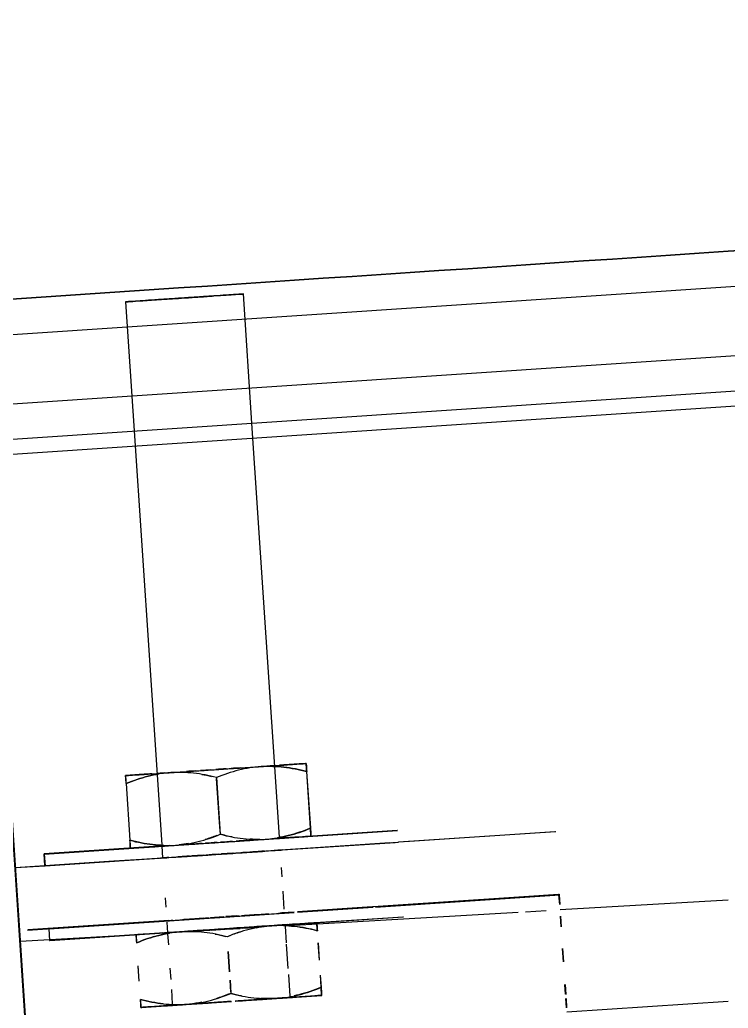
# Model space of a CAD drawing. Header units: metres. Extents: x -354 to -91, y 3 to 562.
# Drawn here: x -219.8891 to -219.709, y 544.892 to 545.1429 of the extents above; entities that cross this region are included whole.
import ezdxf

# ---------------------------------------------------------------- set-up
doc = ezdxf.new("R2010")
doc.units = ezdxf.units.M
doc.layers.add('A-GENM', color=7, linetype='Continuous', lineweight=25)

# ---------------------------------------------------------------- blocks, each defined once
blk = doc.blocks.new('T2D Feature Wall Adaptive V6 - 1_320 Slope-67395140-DRG-2873034 - CONSTRUCTION SEQUENCE STAGE A8')
at = {"layer": 'A-GENM', "color": 253, "true_color": 0xa3a3a3}
blk.add_line((0.01, -1.20978), (0.01, -1.16872), dxfattribs=at)
blk = doc.blocks.new('Adaptive point Fascia Panel Bracket - Type T04-V3-DRG-2873034 - CONSTRUCTION SEQUENCE STAGE A8')
at = {"layer": 'A-GENM', "color": 253, "true_color": 0xa3a3a3}
for p, q in [((-1093.01457, 545.07133), (-1093.01238, 545.03856)), ((-1092.98245, 545.04056), (-1092.98463, 545.07332)), ((-1093.01238, 545.03856), (-1093.00656, 544.95125)), ((-1092.97663, 544.95325), (-1092.98245, 545.04056)), ((-1092.97544, 544.93545), (-1092.97663, 544.95325)), ((-1093.00656, 544.95125), (-1093.00538, 544.93346)), ((-1092.96855, 544.95207), (-1092.96759, 544.93771)), ((-1092.96756, 544.93771), (-1092.96852, 544.95207)), ((-1093.01445, 544.94901), (-1093.01349, 544.93465)), ((-1093.01441, 544.94901), (-1093.01346, 544.93465)), ((-1092.9915, 544.95034), (-1092.99069, 544.93808)), ((-1092.99145, 544.95053), (-1092.99049, 544.93617)), ((-1093.03523, 544.93112), (-1092.94543, 544.93711)), ((-1092.99069, 544.93808), (-1092.99056, 544.93619)), ((-1092.94555, 544.93714), (-1092.97594, 544.93511)), ((-1092.94543, 544.93711), (-1092.94555, 544.93714)), ((-1092.90528, 544.93677), (-1092.94517, 544.93411)), ((-1092.94366, 544.93428), (-1092.90551, 544.93682)), ((-1092.90551, 544.93682), (-1092.90528, 544.93677)), ((-1093.00485, 544.93318), (-1093.03523, 544.93116)), ((-1092.94745, 544.93396), (-1093.00545, 544.93009)), ((-1092.9471, 544.93399), (-1093.004, 544.9302)), ((-1092.99856, 544.9336), (-1093.00096, 544.93344)), ((-1092.99506, 544.93384), (-1092.99786, 544.93365)), ((-1092.99125, 544.93409), (-1092.99424, 544.93389)), ((-1092.98737, 544.93435), (-1092.99037, 544.93415)), ((-1092.98371, 544.93459), (-1092.9865, 544.93441)), ((-1092.98049, 544.93481), (-1092.98289, 544.93465)), ((-1092.97604, 544.93212), (-1092.94537, 544.93416)), ((-1092.97604, 544.9321), (-1092.94603, 544.9341)), ((-1092.94535, 544.93414), (-1092.94523, 544.93412)), ((-1093.03535, 544.93115), (-1093.03523, 544.93112)), ((-1093.03535, 544.93115), (-1093.03515, 544.92816)), ((-1093.03523, 544.93112), (-1093.03503, 544.92813)), ((-1093.00535, 544.93312), (-1093.00516, 544.9302)), ((-1092.99017, 544.93117), (-1092.98738, 544.93136)), ((-1092.99017, 544.93115), (-1092.98738, 544.93134)), ((-1092.97923, 544.93187), (-1092.97919, 544.93186)), ((-1093.01752, 544.92929), (-1093.04265, 544.92761)), ((-1093.04265, 544.92768), (-1093.03503, 544.92818)), ((-1093.03503, 544.92813), (-1093.03515, 544.92816)), ((-1093.03503, 544.92818), (-1093.01367, 544.92961)), ((-1093.03503, 544.92816), (-1093.01489, 544.92951)), ((-1093.01686, 544.92934), (-1093.03503, 544.92813)), ((-1093.00767, 544.92994), (-1093.01752, 544.92929)), ((-1093.004, 544.9302), (-1093.01686, 544.92934)), ((-1093.01489, 544.92951), (-1093.00647, 544.93007)), ((-1093.01367, 544.92961), (-1093.0059, 544.93013)), ((-1093.00115, 544.9304), (-1093.00118, 544.93041)), ((-1092.97477, 544.92536), (-1092.97493, 544.92775)), ((-1092.97422, 544.91717), (-1092.97453, 544.92175)), ((-1092.97086, 544.91651), (-1092.90442, 544.92094)), ((-1092.95104, 544.91768), (-1092.90421, 544.92081)), ((-1092.95026, 544.9178), (-1092.90459, 544.92084)), ((-1092.90453, 544.92088), (-1092.94988, 544.91786)), ((-1092.90421, 544.92081), (-1092.90444, 544.92085)), ((-1092.90443, 544.92089), (-1092.90442, 544.92094)), ((-1092.90426, 544.91835), (-1092.90443, 544.92079)), ((-1092.90441, 544.92079), (-1092.90424, 544.91835)), ((-1093.00448, 544.92005), (-1093.00432, 544.91764)), ((-1092.95091, 544.9177), (-1092.94416, 544.91815)), ((-1092.94428, 544.91818), (-1092.95051, 544.91776)), ((-1092.94416, 544.91815), (-1092.94428, 544.91818)), ((-1093.03951, 544.91179), (-1092.9717, 544.91631)), ((-1093.03397, 544.91217), (-1092.9717, 544.91632)), ((-1092.97813, 544.9159), (-1092.97817, 544.91591)), ((-1092.97485, 544.91624), (-1092.9717, 544.91645)), ((-1092.9717, 544.9164), (-1092.97485, 544.91619)), ((-1092.97484, 544.91616), (-1092.9717, 544.91637)), ((-1092.9717, 544.91635), (-1092.97484, 544.91614)), ((-1092.95186, 544.91773), (-1092.97087, 544.91646)), ((-1092.97087, 544.91643), (-1092.95178, 544.9177)), ((-1092.95173, 544.91768), (-1092.97087, 544.91641)), ((-1092.97087, 544.91637), (-1092.95164, 544.91765)), ((-1092.97087, 544.91636), (-1092.95161, 544.91765)), ((-1093.03942, 544.91186), (-1093.00358, 544.91425)), ((-1093.00358, 544.91428), (-1093.03937, 544.91189)), ((-1093.03929, 544.91195), (-1093.00358, 544.91433)), ((-1093.00358, 544.91423), (-1093.03397, 544.9122)), ((-1092.9717, 544.91331), (-1093.03377, 544.90917)), ((-1093.00407, 544.91387), (-1093.00389, 544.91116)), ((-1093.00012, 544.91444), (-1093.00008, 544.91444)), ((-1092.992, 544.9151), (-1092.98958, 544.91526)), ((-1092.98958, 544.91521), (-1092.992, 544.91505)), ((-1092.992, 544.91502), (-1092.98957, 544.91518)), ((-1092.98957, 544.91516), (-1092.992, 544.915)), ((-1092.98911, 544.91529), (-1092.98634, 544.91548)), ((-1092.98633, 544.91543), (-1092.98911, 544.91524)), ((-1092.98911, 544.91521), (-1092.98632, 544.9154)), ((-1092.98632, 544.91538), (-1092.98911, 544.91519)), ((-1092.97447, 544.91316), (-1092.9717, 544.91334)), ((-1092.94406, 544.91515), (-1092.97151, 544.91332)), ((-1092.9715, 544.91336), (-1092.94415, 544.91518)), ((-1092.94408, 544.91518), (-1092.94396, 544.91516)), ((-1092.90389, 544.91267), (-1092.90407, 544.91536)), ((-1092.90404, 544.91536), (-1092.90387, 544.91267)), ((-1093.03408, 544.91219), (-1093.03397, 544.91217)), ((-1093.03408, 544.91215), (-1093.03388, 544.9092)), ((-1093.03377, 544.90917), (-1093.03396, 544.91216)), ((-1093.03377, 544.90921), (-1093.00339, 544.91123)), ((-1093.00387, 544.91084), (-1093.00369, 544.90809)), ((-1092.99639, 544.9117), (-1092.99315, 544.91191)), ((-1092.99278, 544.91194), (-1092.98931, 544.91217)), ((-1092.98891, 544.9122), (-1092.98543, 544.91243)), ((-1092.98143, 544.9127), (-1092.97865, 544.91288)), ((-1092.97365, 544.90857), (-1092.97394, 544.91284)), ((-1093.03388, 544.9092), (-1093.03377, 544.90917)), ((-1092.97322, 544.90204), (-1092.97363, 544.90822)), ((-1092.96565, 544.9086), (-1092.96536, 544.90419)), ((-1092.96532, 544.9042), (-1092.96562, 544.9086)), ((-1092.98857, 544.9064), (-1092.98823, 544.90125)), ((-1092.98851, 544.9064), (-1092.98816, 544.90124)), ((-1092.90329, 544.90377), (-1092.90352, 544.90716)), ((-1092.9035, 544.90717), (-1092.90327, 544.90378)), ((-1093.0111, 544.89884), (-1093.01136, 544.90272)), ((-1093.01107, 544.89884), (-1093.01133, 544.90271)), ((-1093.00329, 544.9022), (-1093.0031, 544.89928)), ((-1092.98809, 544.89909), (-1092.98789, 544.89618)), ((-1092.98802, 544.8991), (-1092.9878, 544.89585)), ((-1092.97275, 544.89504), (-1092.97311, 544.90053)), ((-1092.9651, 544.9004), (-1092.9649, 544.8973)), ((-1092.96486, 544.8973), (-1092.96507, 544.9004)), ((-1093.00293, 544.89675), (-1093.00268, 544.89305)), ((-1092.90274, 544.89552), (-1092.90291, 544.89799)), ((-1092.90289, 544.89799), (-1092.90272, 544.89551)), ((-1093.01063, 544.89219), (-1092.98766, 544.89371)), ((-1092.99829, 544.89302), (-1093.00065, 544.89286)), ((-1092.99519, 544.89323), (-1092.99826, 544.89302)), ((-1092.99159, 544.89347), (-1092.99516, 544.89323)), ((-1092.98773, 544.89373), (-1092.99155, 544.89347)), ((-1092.98384, 544.89399), (-1092.98669, 544.8938)), ((-1092.98668, 544.89378), (-1092.96473, 544.89525)), ((-1092.98023, 544.89423), (-1092.9838, 544.89399)), ((-1092.97712, 544.89443), (-1092.98019, 544.89423)), ((-1092.97474, 544.89459), (-1092.9771, 544.89443)), ((-1092.96476, 544.89525), (-1092.9717, 544.89479)), ((-1092.96473, 544.89525), (-1092.96476, 544.89525)), ((-1092.90251, 544.89207), (-1092.90267, 544.89443)), ((-1092.90265, 544.89443), (-1092.90249, 544.89207)), ((-1093.01066, 544.89219), (-1093.01063, 544.89219)), ((-1093.00266, 544.89273), (-1093.01063, 544.8922))]:
    blk.add_line(p, q, dxfattribs=at)
for centre, major_axis, start_param, end_param in [((-1092.9996, 545.07232), (0.01497, 0.001), 3.142883, 4.713679), ((-1092.9996, 545.07232), (0.01497, 0.001), 2.881084, 3.141593), ((-1092.9996, 545.07232), (0.01497, 0.001), 2.619284, 2.881084), ((-1092.9996, 545.07232), (0.01497, 0.001), 2.357485, 2.617115), ((-1092.9996, 545.07232), (0.01497, 0.001), 2.095685, 2.355132), ((-1092.9996, 545.07232), (0.01497, 0.001), 1.833886, 2.093212), ((-1092.9996, 545.07232), (0.01497, 0.001), 1.572087, 1.831316), ((-1092.9996, 545.07232), (0.01497, 0.001), 1.310287, 1.569427), ((-1092.9996, 545.07232), (0.01497, 0.001), 4.713679, 4.975479), ((-1092.9996, 545.07232), (0.01497, 0.001), 1.048488, 1.307532), ((-1092.9996, 545.07232), (0.01497, 0.001), 4.975479, 5.237278), ((-1092.9996, 545.07232), (0.01497, 0.001), 5.237278, 6.283185), ((-1092.9996, 545.07232), (0.01497, 0.001), 0.786689, 1.045612), ((-1092.9996, 545.07232), (0.01497, 0.001), 0.524889, 0.783631), ((-1092.9996, 545.07232), (0.01497, 0.001), 0.26309, 0.524889), ((-1092.9996, 545.07232), (0.01497, 0.001), 0.00129, 0.26309), ((-1092.99162, 544.95259), (0.02295, 0.00153), 4.975479, 5.237278), ((-1092.99162, 544.95259), (0.01497, 0.001), 5.237278, 5.499078), ((-1092.99162, 544.95259), (0.01497, 0.001), 5.499078, 5.760877), ((-1092.99162, 544.95259), (0.02295, 0.00153), 5.237278, 5.499078), ((-1092.99162, 544.95259), (0.01497, 0.001), 0.00129, 0.524889), ((-1092.99162, 544.95259), (0.01497, 0.001), 5.760877, 6.022676), ((-1092.99162, 544.95259), (0.01497, 0.001), 6.022676, 6.283185), ((-1092.99162, 544.95259), (0.02295, 0.00153), 0.524889, 0.786689), ((-1092.99162, 544.95259), (0.02295, 0.00153), 5.499078, 5.760877), ((-1092.99162, 544.95259), (0.02295, 0.00153), 0.26309, 0.524889), ((-1092.99162, 544.95259), (0.02295, 0.00153), 5.760877, 6.022676), ((-1092.99162, 544.95259), (0.02295, 0.00153), 0.00129, 0.26309), ((-1092.99162, 544.95259), (0.02295, 0.00153), 6.022676, 6.283819), ((-1092.99162, 544.95259), (0.02295, 0.00153), 2.881084, 3.140959), ((-1092.99162, 544.95259), (0.02295, 0.00153), 3.142883, 3.404682), ((-1092.99162, 544.95259), (0.02295, 0.00153), 2.619284, 2.881084), ((-1092.99162, 544.95259), (0.02295, 0.00153), 3.404682, 3.666482), ((-1092.99162, 544.95259), (0.02295, 0.00153), 2.357485, 2.619284), ((-1092.99162, 544.95259), (0.02295, 0.00153), 3.666482, 3.928281), ((-1092.99162, 544.95259), (0.02295, 0.00153), 3.928281, 4.190081), ((-1092.99162, 544.95259), (0.01497, 0.001), 3.142883, 3.666482), ((-1092.99162, 544.95259), (0.01497, 0.001), 2.881084, 3.141593), ((-1092.99162, 544.95259), (0.01497, 0.001), 2.619284, 2.881084), ((-1092.99162, 544.95259), (0.01497, 0.001), 3.666482, 3.928281), ((-1092.99162, 544.95259), (0.02295, 0.00153), 4.190081, 4.45188), ((-1092.99162, 544.95259), (0.01497, 0.001), 3.928281, 4.190081), ((-1092.99162, 544.95259), (0.01497, 0.001), 1.917577, 2.093258), ((-1092.99162, 544.95259), (0.01497, 0.001), 4.190081, 4.45188), ((-1092.99162, 544.95259), (0.02295, 0.00153), 4.45188, 4.713679), ((-1092.99162, 544.95259), (0.02295, 0.00153), 1.626239, 1.740727), ((-1092.99162, 544.95259), (0.01497, 0.001), 4.45188, 4.713679), ((-1092.99162, 544.95259), (0.01497, 0.001), 1.655812, 1.831364), ((-1092.99162, 544.95259), (0.01497, 0.001), 4.713679, 4.975479), ((-1092.99162, 544.95259), (0.02295, 0.00153), 1.455521, 1.569931), ((-1092.99162, 544.95259), (0.01497, 0.001), 1.394044, 1.569477), ((-1092.99162, 544.95259), (0.02295, 0.00153), 4.713679, 4.975479), ((-1092.99162, 544.95259), (0.01497, 0.001), 4.975479, 5.237278), ((-1092.99162, 544.95259), (0.01497, 0.001), 1.132277, 1.307583), ((-1092.99039, 544.93413), (0.02295, 0.00153), 3.404682, 4.190081), ((-1092.99039, 544.93413), (0.01547, 0.00103), 3.142883, 3.928281), ((-1092.99039, 544.93413), (0.01497, 0.001), 3.142883, 3.404682), ((-1092.99039, 544.93413), (0.01497, 0.001), 2.881084, 3.141593), ((-1092.99039, 544.93413), (0.01547, 0.00103), 2.619284, 2.881084), ((-1092.99039, 544.93413), (0.01497, 0.001), 2.619284, 2.881084), ((-1092.99039, 544.93413), (0.01497, 0.001), 3.404682, 4.190081), ((-1092.99039, 544.93413), (0.02295, 0.00153), 4.190081, 4.45188), ((-1092.99039, 544.93413), (0.01547, 0.00103), 3.928281, 4.45188), ((-1092.99039, 544.93413), (0.02295, 0.00153), 1.938032, 2.051639), ((-1092.99039, 544.93413), (0.01547, 0.00103), 2.129945, 2.326351), ((-1092.99039, 544.93413), (0.01497, 0.001), 2.152222, 2.355176), ((-1092.99039, 544.93413), (0.01547, 0.00103), 1.879554, 2.07578), ((-1092.99039, 544.93413), (0.01497, 0.001), 1.890491, 2.093258), ((-1092.99039, 544.93413), (0.01497, 0.001), 4.190081, 4.713679), ((-1092.99039, 544.93413), (0.02295, 0.00153), 4.45188, 4.975479), ((-1092.99039, 544.93413), (0.01547, 0.00103), 4.45188, 5.760877), ((-1092.99039, 544.93413), (0.02295, 0.00153), 1.608587, 1.740727), ((-1092.99039, 544.93413), (0.01547, 0.00103), 1.626876, 1.822958), ((-1092.99039, 544.93413), (0.01497, 0.001), 1.628746, 1.831364), ((-1092.99039, 544.93413), (0.01497, 0.001), 4.713679, 4.975479), ((-1092.99039, 544.93413), (0.01547, 0.00103), 1.37357, 1.569519), ((-1092.99039, 544.93413), (0.01497, 0.001), 1.366996, 1.569477), ((-1092.99039, 544.93413), (0.02295, 0.00153), 1.437881, 1.569931), ((-1092.99039, 544.93413), (0.01497, 0.001), 4.975479, 5.237278), ((-1092.99039, 544.93413), (0.01497, 0.001), 1.105248, 1.307583), ((-1092.99039, 544.93413), (0.01547, 0.00103), 1.120877, 1.310287), ((-1092.99039, 544.93413), (0.02295, 0.00153), 4.975479, 5.237278), ((-1092.99039, 544.93413), (0.01497, 0.001), 5.237278, 5.760877), ((-1092.99039, 544.93413), (0.01497, 0.001), 0.843513, 1.045666), ((-1092.99039, 544.93413), (0.02295, 0.00153), 1.121903, 1.235165), ((-1092.99039, 544.93413), (0.02295, 0.00153), 5.237278, 5.499078), ((-1092.99039, 544.93413), (0.01497, 0.001), 0.00129, 0.524889), ((-1092.99039, 544.93413), (0.01497, 0.001), 5.760877, 6.022676), ((-1092.99039, 544.93413), (0.01547, 0.00103), 0.26309, 0.524889), ((-1092.99039, 544.93413), (0.01547, 0.00103), 5.760877, 6.022676), ((-1092.99039, 544.93413), (0.01497, 0.001), 6.022676, 6.283185), ((-1092.99039, 544.93413), (0.01547, 0.00103), 0.00129, 0.26309), ((-1092.99039, 544.93413), (0.01547, 0.00103), 6.022676, 6.283185), ((-1092.99039, 544.93413), (0.02295, 0.00153), 0.608608, 0.786689), ((-1092.99039, 544.93413), (0.02295, 0.00153), 5.499078, 5.760877), ((-1092.99039, 544.93413), (0.02295, 0.00153), 0.26309, 0.608608), ((-1092.99039, 544.93413), (0.02295, 0.00153), 5.760877, 6.022676), ((-1092.99039, 544.93413), (0.02295, 0.00153), 0.00129, 0.26309), ((-1092.99039, 544.93413), (0.02295, 0.00153), 6.022676, 6.282552), ((-1092.99039, 544.93413), (0.02295, 0.00153), 3.142883, 3.404682), ((-1092.99039, 544.93413), (0.02295, 0.00153), 2.881084, 3.142226), ((-1092.99039, 544.93413), (0.02295, 0.00153), 2.619284, 2.881084), ((-1092.99039, 544.93413), (0.02295, 0.00153), 2.357485, 2.619284), ((-1092.99039, 544.93413), (0.01547, 0.00103), 2.881084, 3.141593), ((-1092.99019, 544.93114), (0.01547, 0.00103), 3.666482, 4.45188), ((-1092.99021, 544.93114), (0.01098, 0.00073), 2.095685, 2.357485), ((-1092.99017, 544.93113), (0.01098, 0.00073), 3.928281, 4.45188), ((-1092.99019, 544.93114), (0.01547, 0.00103), 1.875304, 2.07578), ((-1092.99019, 544.93114), (0.01547, 0.00103), 4.45188, 4.713679), ((-1092.99019, 544.93114), (0.01547, 0.00103), 1.622629, 1.822958), ((-1092.99017, 544.93113), (0.01098, 0.00073), 4.45188, 4.713679), ((-1092.99019, 544.93114), (0.01547, 0.00103), 4.713679, 4.975479), ((-1092.99019, 544.93114), (0.01547, 0.00103), 1.369325, 1.569519), ((-1092.99021, 544.93114), (0.01098, 0.00073), 1.310287, 1.567341), ((-1092.99017, 544.93113), (0.01098, 0.00073), 4.713679, 4.975479), ((-1092.99017, 544.93113), (0.01098, 0.00073), 4.975479, 5.237278), ((-1092.99019, 544.93114), (0.01547, 0.00103), 4.975479, 5.14288), ((-1092.99021, 544.93114), (0.01098, 0.00073), 0.26309, 1.048488), ((-1092.99017, 544.93113), (0.01098, 0.00073), 5.237278, 5.499078), ((-1092.99019, 544.93114), (0.01547, 0.00103), 5.237278, 5.499078), ((-1092.99017, 544.93113), (0.01098, 0.00073), 5.499078, 5.760877), ((-1092.99017, 544.93113), (0.01098, 0.00073), 5.760877, 6.022676), ((-1092.99021, 544.93114), (0.01098, 0.00073), 0.00129, 0.26309), ((-1092.99017, 544.93113), (0.01098, 0.00073), 6.022676, 6.283185), ((-1092.99019, 544.93114), (0.01547, 0.00103), 5.499078, 6.283185), ((-1092.99019, 544.93114), (0.01547, 0.00103), 0.26309, 0.524889), ((-1092.99019, 544.93114), (0.01547, 0.00103), 0.00129, 0.26309), ((-1092.99019, 544.93114), (0.01547, 0.00103), 3.142883, 3.404682), ((-1092.99019, 544.93114), (0.01547, 0.00103), 2.881084, 3.141593), ((-1092.99019, 544.93114), (0.01547, 0.00103), 2.619284, 2.881084), ((-1092.99019, 544.93114), (0.01547, 0.00103), 3.404682, 3.666482), ((-1092.99021, 544.93114), (0.01098, 0.00073), 2.357485, 3.141593), ((-1092.99017, 544.93113), (0.01098, 0.00073), 3.142883, 3.404682), ((-1092.99019, 544.93114), (0.01547, 0.00103), 2.12569, 2.326351), ((-1092.99017, 544.93113), (0.01098, 0.00073), 3.404682, 3.666482), ((-1092.99017, 544.93113), (0.01098, 0.00073), 3.666482, 3.928281), ((-1092.98912, 544.91517), (0.01547, 0.00103), 1.094013, 1.310287), ((-1092.98912, 544.91517), (0.01547, 0.00103), 4.975479, 5.237278), ((-1092.98914, 544.91518), (0.01098, 0.00073), 0.786689, 1.048488), ((-1092.98911, 544.91517), (0.01098, 0.00073), 5.237278, 5.499078), ((-1092.98912, 544.91517), (0.01547, 0.00103), 0.843608, 1.048488), ((-1092.98914, 544.91518), (0.01098, 0.00073), 0.00129, 0.786689), ((-1092.98912, 544.91517), (0.01547, 0.00103), 5.237278, 5.499078), ((-1092.98911, 544.91517), (0.01098, 0.00073), 5.499078, 5.760877), ((-1092.98911, 544.91517), (0.01098, 0.00073), 5.760877, 6.022676), ((-1092.98911, 544.91517), (0.01098, 0.00073), 6.022676, 6.283185), ((-1092.98912, 544.91517), (0.01547, 0.00103), 5.499078, 5.760877), ((-1092.98912, 544.91517), (0.01547, 0.00103), 0.26309, 0.524889), ((-1092.98912, 544.91517), (0.01547, 0.00103), 5.760877, 6.022676), ((-1092.98912, 544.91517), (0.01547, 0.00103), 0.00129, 0.26309), ((-1092.98912, 544.91517), (0.01547, 0.00103), 6.022676, 6.283185), ((-1092.98912, 544.91517), (0.01547, 0.00103), 2.881084, 3.141593), ((-1092.98912, 544.91517), (0.01547, 0.00103), 3.142883, 3.404682), ((-1092.98912, 544.91517), (0.01547, 0.00103), 2.619284, 2.881084), ((-1092.98912, 544.91517), (0.01547, 0.00103), 3.404682, 3.666482), ((-1092.98912, 544.91517), (0.01547, 0.00103), 3.666482, 3.928281), ((-1092.98914, 544.91518), (0.01098, 0.00073), 2.619284, 3.141593), ((-1092.98911, 544.91517), (0.01098, 0.00073), 3.142883, 3.404682), ((-1092.98912, 544.91517), (0.01547, 0.00103), 3.928281, 4.190081), ((-1092.98912, 544.91517), (0.01547, 0.00103), 2.102999, 2.326351), ((-1092.98911, 544.91517), (0.01098, 0.00073), 3.404682, 3.666482), ((-1092.98914, 544.91518), (0.01098, 0.00073), 2.357485, 2.619284), ((-1092.98911, 544.91517), (0.01098, 0.00073), 3.666482, 3.928281), ((-1092.98914, 544.91518), (0.01098, 0.00073), 2.095685, 2.357485), ((-1092.98911, 544.91517), (0.01098, 0.00073), 3.928281, 4.190081), ((-1092.98912, 544.91517), (0.01547, 0.00103), 4.190081, 4.45188), ((-1092.98912, 544.91517), (0.01547, 0.00103), 1.852633, 2.07578), ((-1092.98911, 544.91517), (0.01098, 0.00073), 4.190081, 4.45188), ((-1092.98912, 544.91517), (0.01547, 0.00103), 4.45188, 4.713679), ((-1092.98912, 544.91517), (0.01547, 0.00103), 1.599975, 1.822958), ((-1092.98914, 544.91518), (0.01098, 0.00073), 1.610263, 1.833886), ((-1092.98911, 544.91517), (0.01098, 0.00073), 4.45188, 4.713679), ((-1092.98912, 544.91517), (0.01547, 0.00103), 4.713679, 4.975479), ((-1092.98912, 544.91517), (0.01547, 0.00103), 1.346686, 1.569519), ((-1092.98914, 544.91518), (0.01098, 0.00073), 1.310287, 1.567341), ((-1092.98911, 544.91517), (0.01098, 0.00073), 4.713679, 4.975479), ((-1092.98911, 544.91517), (0.01098, 0.00073), 4.975479, 5.237278), ((-1092.98892, 544.91218), (0.01497, 0.001), 5.237278, 6.283185), ((-1092.98892, 544.91218), (0.01547, 0.00103), 5.237278, 6.283185), ((-1092.98892, 544.91218), (0.02295, 0.00153), 5.237278, 5.499078), ((-1092.98892, 544.91218), (0.01497, 0.001), 0.26309, 0.524889), ((-1092.98892, 544.91218), (0.01547, 0.00103), 0.26309, 0.524889), ((-1092.98892, 544.91218), (0.01497, 0.001), 0.00129, 0.26309), ((-1092.98892, 544.91218), (0.01547, 0.00103), 0.00129, 0.26309), ((-1092.98892, 544.91218), (0.02295, 0.00153), 0.713472, 0.786689), ((-1092.98892, 544.91218), (0.02295, 0.00153), 5.499078, 5.569477), ((-1092.98892, 544.91218), (0.02295, 0.00153), 5.583188, 6.283819), ((-1092.98892, 544.91218), (0.02295, 0.00153), 0.00129, 0.699512), ((-1092.98892, 544.91218), (0.02295, 0.00153), 3.142883, 4.190081), ((-1092.98892, 544.91218), (0.02295, 0.00153), 2.357485, 3.140959), ((-1092.98892, 544.91218), (0.01547, 0.00103), 3.142883, 3.404682), ((-1092.98892, 544.91218), (0.01547, 0.00103), 2.881084, 3.141593), ((-1092.98892, 544.91218), (0.01497, 0.001), 2.619284, 3.141593), ((-1092.98892, 544.91218), (0.01497, 0.001), 3.142883, 3.404682), ((-1092.98892, 544.91218), (0.01547, 0.00103), 2.619284, 2.881084), ((-1092.98892, 544.91218), (0.01547, 0.00103), 3.404682, 3.666482), ((-1092.98892, 544.91218), (0.01497, 0.001), 3.404682, 3.666482), ((-1092.98892, 544.91218), (0.01547, 0.00103), 3.666482, 3.928281), ((-1092.98892, 544.91218), (0.01497, 0.001), 3.666482, 3.928281), ((-1092.98892, 544.91218), (0.02295, 0.00153), 4.229879, 4.957292), ((-1092.98892, 544.91218), (0.01547, 0.00103), 3.959726, 4.975479), ((-1092.98892, 544.91218), (0.01497, 0.001), 3.931456, 4.975479), ((-1092.98892, 544.91218), (0.01547, 0.00103), 2.098745, 2.309186), ((-1092.98892, 544.91218), (0.01497, 0.001), 2.119982, 2.337854), ((-1092.98892, 544.91218), (0.02295, 0.00153), 1.919985, 2.038382), ((-1092.98892, 544.91218), (0.01547, 0.00103), 1.848383, 2.07578), ((-1092.98892, 544.91218), (0.01497, 0.001), 1.85828, 2.093258), ((-1092.98892, 544.91218), (0.02295, 0.00153), 1.587595, 1.740727), ((-1092.98892, 544.91218), (0.01547, 0.00103), 1.595727, 1.822958), ((-1092.98892, 544.91218), (0.01497, 0.001), 1.596558, 1.831364), ((-1092.98892, 544.91218), (0.01547, 0.00103), 1.342442, 1.569519), ((-1092.98892, 544.91218), (0.02295, 0.00153), 1.416903, 1.569931), ((-1092.98892, 544.91218), (0.01497, 0.001), 1.33483, 1.569477), ((-1092.98892, 544.91218), (0.02295, 0.00153), 4.975479, 5.237278), ((-1092.98892, 544.91218), (0.01497, 0.001), 0.8114, 1.045666), ((-1092.98892, 544.91218), (0.02295, 0.00153), 1.103911, 1.235165), ((-1092.98892, 544.91218), (0.01547, 0.00103), 0.839371, 1.048488), ((-1092.98769, 544.89372), (0.01497, 0.001), 3.142883, 4.713679), ((-1092.98769, 544.89372), (0.01497, 0.001), 3.142883, 4.713679), ((-1092.98769, 544.89372), (0.01497, 0.001), 2.357485, 2.617115), ((-1092.98769, 544.89372), (0.01497, 0.001), 2.357485, 2.617115), ((-1092.98769, 544.89372), (0.02295, 0.00153), 4.190081, 4.713679), ((-1092.98769, 544.89372), (0.02295, 0.00153), 1.906372, 2.051603), ((-1092.98769, 544.89372), (0.01497, 0.001), 2.095685, 2.355132), ((-1092.98769, 544.89372), (0.01497, 0.001), 2.095686, 2.355132), ((-1092.98769, 544.89372), (0.01497, 0.001), 1.833886, 2.093212), ((-1092.98769, 544.89372), (0.01497, 0.001), 1.833886, 2.093212), ((-1092.98769, 544.89372), (0.02295, 0.00153), 1.572087, 1.740687), ((-1092.98769, 544.89372), (0.01497, 0.001), 1.572087, 1.831316), ((-1092.98769, 544.89372), (0.01497, 0.001), 1.572087, 1.831316), ((-1092.98769, 544.89372), (0.01497, 0.001), 4.781066, 5.760877), ((-1092.98769, 544.89372), (0.01497, 0.001), 4.781066, 5.760877), ((-1092.98769, 544.89372), (0.02295, 0.00153), 1.400885, 1.526278), ((-1092.98769, 544.89372), (0.01497, 0.001), 1.310287, 1.502451), ((-1092.98769, 544.89372), (0.01497, 0.001), 1.310287, 1.502451), ((-1092.98769, 544.89372), (0.02295, 0.00153), 4.757232, 5.237278), ((-1092.98769, 544.89372), (0.01497, 0.001), 1.048488, 1.307532), ((-1092.98769, 544.89372), (0.01497, 0.001), 1.048488, 1.307532), ((-1092.98769, 544.89372), (0.01497, 0.001), 0.786689, 1.045612), ((-1092.98769, 544.89372), (0.01497, 0.001), 0.786689, 1.045612), ((-1092.98769, 544.89372), (0.02295, 0.00153), 1.090052, 1.235125), ((-1092.98769, 544.89372), (0.01497, 0.001), 0.524889, 0.783631), ((-1092.98769, 544.89372), (0.01497, 0.001), 0.524889, 0.783631), ((-1092.98769, 544.89372), (0.02295, 0.00153), 5.237278, 5.48521), ((-1092.98769, 544.89372), (0.01497, 0.001), 0.00129, 0.524889), ((-1092.98769, 544.89372), (0.01497, 0.001), 0.00129, 0.524889), ((-1092.98769, 544.89372), (0.01497, 0.001), 5.760877, 6.022676), ((-1092.98769, 544.89372), (0.01497, 0.001), 5.760877, 6.022676), ((-1092.98769, 544.89372), (0.01497, 0.001), 6.022676, 6.283185), ((-1092.98769, 544.89372), (0.01497, 0.001), 6.022676, 6.283185), ((-1092.98769, 544.89372), (0.02295, 0.00153), 0.786689, 0.79818), ((-1092.98769, 544.89372), (0.02295, 0.00153), 5.48521, 5.499078), ((-1092.98769, 544.89372), (0.02295, 0.00153), 0.00129, 0.786689), ((-1092.98769, 544.89372), (0.02295, 0.00153), 5.499078, 6.282552), ((-1092.98769, 544.89372), (0.02295, 0.00153), 2.357485, 3.142226), ((-1092.98769, 544.89372), (0.02295, 0.00153), 3.142883, 4.190081), ((-1092.98769, 544.89372), (0.01497, 0.001), 2.881084, 3.141593), ((-1092.98769, 544.89372), (0.01497, 0.001), 2.881084, 3.141593), ((-1092.98769, 544.89372), (0.01497, 0.001), 2.619284, 2.881084), ((-1092.98769, 544.89372), (0.01497, 0.001), 2.619284, 2.881084)]:
    blk.add_ellipse(centre, major_axis=major_axis, ratio=0.000366, start_param=start_param, end_param=end_param, dxfattribs=at)
for points in [[(-1092.98012, 544.95335), (-1092.98204, 544.9532), (-1092.98395, 544.95289), (-1092.98584, 544.95242)], [(-1092.97432, 544.95319), (-1092.97626, 544.9534), (-1092.97819, 544.95346), (-1092.98012, 544.95335)], [(-1092.97714, 544.95339), (-1092.97622, 544.95337), (-1092.97529, 544.9533), (-1092.97437, 544.9532)], [(-1092.96867, 544.95412), (-1092.96866, 544.9541), (-1092.96865, 544.95391), (-1092.96862, 544.95357)], [(-1092.96864, 544.95358), (-1092.96866, 544.95392), (-1092.96867, 544.9541), (-1092.96867, 544.95412)], [(-1092.96855, 544.95207), (-1092.96859, 544.95273), (-1092.96862, 544.95323), (-1092.96864, 544.95358)], [(-1092.96862, 544.95357), (-1092.9686, 544.95323), (-1092.96856, 544.95273), (-1092.96852, 544.95207)], [(-1093.01452, 544.95051), (-1093.01455, 544.95085), (-1093.01456, 544.95104), (-1093.01457, 544.95106)], [(-1093.01457, 544.95106), (-1093.01457, 544.95104), (-1093.01456, 544.95086), (-1093.01454, 544.95052)], [(-1093.01445, 544.94901), (-1093.0126, 544.9498), (-1093.01073, 544.95043), (-1093.00884, 544.9509)], [(-1093.0088, 544.95089), (-1093.01069, 544.95042), (-1093.01256, 544.94979), (-1093.01441, 544.94901)], [(-1093.00884, 544.9509), (-1093.00792, 544.95113), (-1093.007, 544.95132), (-1093.00608, 544.95147)], [(-1093.00307, 544.95182), (-1093.005, 544.95167), (-1093.00691, 544.95136), (-1093.0088, 544.95089)], [(-1092.99726, 544.95166), (-1092.9992, 544.95187), (-1093.00113, 544.95192), (-1093.00307, 544.95182)], [(-1092.99145, 544.95053), (-1092.99339, 544.95107), (-1092.99533, 544.95144), (-1092.99726, 544.95166)], [(-1092.99521, 544.95137), (-1092.99438, 544.95123), (-1092.99355, 544.95106), (-1092.99272, 544.95086)], [(-1092.98584, 544.95242), (-1092.98773, 544.95195), (-1092.9896, 544.95132), (-1092.99145, 544.95053)], [(-1092.97437, 544.9532), (-1092.97243, 544.95298), (-1092.97049, 544.95261), (-1092.96855, 544.95207)], [(-1092.96852, 544.95207), (-1092.97045, 544.9526), (-1092.97239, 544.95297), (-1092.97432, 544.95319)], [(-1093.01454, 544.95052), (-1093.01452, 544.95017), (-1093.01449, 544.94967), (-1093.01445, 544.94901)], [(-1093.01441, 544.94901), (-1093.01446, 544.94967), (-1093.0145, 544.95017), (-1093.01452, 544.95051)], [(-1092.99611, 544.93429), (-1092.99422, 544.93476), (-1092.99234, 544.93539), (-1092.99049, 544.93617)], [(-1092.9914, 544.93584), (-1092.99236, 544.93546), (-1092.99333, 544.93512), (-1092.9943, 544.93482)], [(-1092.98748, 544.93547), (-1092.98851, 544.93567), (-1092.98953, 544.9359), (-1092.99056, 544.93619)], [(-1092.99049, 544.93617), (-1092.98855, 544.93564), (-1092.98661, 544.93526), (-1092.98468, 544.93505)], [(-1092.97889, 544.93489), (-1092.97696, 544.93504), (-1092.97505, 544.93535), (-1092.97317, 544.93582)], [(-1092.97317, 544.93582), (-1092.97128, 544.93629), (-1092.96941, 544.93692), (-1092.96756, 544.93771)], [(-1092.96748, 544.93621), (-1092.96751, 544.93655), (-1092.96755, 544.93705), (-1092.96759, 544.93771)], [(-1092.96756, 544.93771), (-1092.96752, 544.93705), (-1092.96749, 544.93654), (-1092.96747, 544.9362)], [(-1092.96744, 544.93566), (-1092.96744, 544.93568), (-1092.96746, 544.93587), (-1092.96748, 544.93621)], [(-1092.96747, 544.9362), (-1092.96745, 544.93586), (-1092.96744, 544.93568), (-1092.96744, 544.93566)], [(-1093.01349, 544.93465), (-1093.01344, 544.93399), (-1093.01341, 544.93349), (-1093.01338, 544.93315)], [(-1093.00768, 544.93353), (-1093.00962, 544.93375), (-1093.01155, 544.93412), (-1093.01349, 544.93465)], [(-1093.01346, 544.93465), (-1093.01151, 544.93411), (-1093.00958, 544.93374), (-1093.00764, 544.93352)], [(-1093.01336, 544.93314), (-1093.01338, 544.93349), (-1093.01341, 544.93399), (-1093.01346, 544.93465)], [(-1093.00486, 544.93333), (-1093.0058, 544.93336), (-1093.00674, 544.93343), (-1093.00768, 544.93353)], [(-1093.00764, 544.93352), (-1093.0057, 544.93331), (-1093.00377, 544.93325), (-1093.00184, 544.93336)], [(-1093.00184, 544.93336), (-1092.99991, 544.93351), (-1092.998, 544.93382), (-1092.99611, 544.93429)], [(-1092.99857, 544.93379), (-1092.99936, 544.93365), (-1093.00016, 544.93354), (-1093.00096, 544.93346)], [(-1092.98468, 544.93505), (-1092.98275, 544.93484), (-1092.98082, 544.93478), (-1092.97889, 544.93489)], [(-1092.9805, 544.93485), (-1092.98131, 544.93484), (-1092.98211, 544.93486), (-1092.98291, 544.93491)], [(-1093.01338, 544.93315), (-1093.01336, 544.93281), (-1093.01334, 544.93262), (-1093.01334, 544.9326)], [(-1093.01334, 544.9326), (-1093.01334, 544.93262), (-1093.01334, 544.9328), (-1093.01336, 544.93314)], [(-1092.96598, 544.91371), (-1092.96597, 544.91369), (-1092.96596, 544.9135), (-1092.96593, 544.91316)], [(-1092.96595, 544.91317), (-1092.96597, 544.91351), (-1092.96598, 544.91369), (-1092.96598, 544.91371)], [(-1092.96586, 544.91166), (-1092.9659, 544.91232), (-1092.96593, 544.91282), (-1092.96595, 544.91317)], [(-1092.96593, 544.91316), (-1092.9659, 544.91282), (-1092.96587, 544.91232), (-1092.96582, 544.91166)], [(-1093.01183, 544.9101), (-1093.01185, 544.91044), (-1093.01187, 544.91063), (-1093.01187, 544.91065)], [(-1093.01187, 544.91065), (-1093.01187, 544.91063), (-1093.01187, 544.91045), (-1093.01185, 544.91011)], [(-1093.00615, 544.91049), (-1093.00523, 544.91072), (-1093.00431, 544.91091), (-1093.00338, 544.91106)], [(-1093.0012, 544.91133), (-1093.00285, 544.91117), (-1093.00448, 544.91088), (-1093.0061, 544.91048)], [(-1092.99457, 544.91125), (-1092.99641, 544.91145), (-1092.99825, 544.91151), (-1093.00009, 544.91142)], [(-1092.99949, 544.91146), (-1092.99855, 544.91149), (-1092.99762, 544.91147), (-1092.99668, 544.91143)], [(-1092.98875, 544.91012), (-1092.99069, 544.91066), (-1092.99263, 544.91103), (-1092.99457, 544.91125)], [(-1092.99176, 544.91082), (-1092.99088, 544.91066), (-1092.99001, 544.91045), (-1092.98913, 544.91022)], [(-1092.98314, 544.91201), (-1092.98503, 544.91154), (-1092.9869, 544.91091), (-1092.98875, 544.91012)], [(-1092.98841, 544.91031), (-1092.9874, 544.91073), (-1092.98638, 544.9111), (-1092.98535, 544.91142)], [(-1092.97742, 544.91294), (-1092.97935, 544.91279), (-1092.98126, 544.91248), (-1092.98314, 544.91201)], [(-1092.98138, 544.91242), (-1092.98048, 544.9126), (-1092.97956, 544.91274), (-1092.97865, 544.91284)], [(-1092.97163, 544.91278), (-1092.97356, 544.91299), (-1092.97549, 544.91305), (-1092.97742, 544.91294)], [(-1092.97163, 544.91278), (-1092.97356, 544.91299), (-1092.97549, 544.91305), (-1092.97742, 544.91294)], [(-1092.97446, 544.91298), (-1092.97353, 544.91296), (-1092.9726, 544.91289), (-1092.97167, 544.91279)], [(-1092.97167, 544.91279), (-1092.96974, 544.91257), (-1092.9678, 544.9122), (-1092.96586, 544.91166)], [(-1092.97167, 544.91279), (-1092.96974, 544.91257), (-1092.9678, 544.9122), (-1092.96586, 544.91166)], [(-1092.96582, 544.91166), (-1092.96776, 544.91219), (-1092.9697, 544.91256), (-1092.97163, 544.91278)], [(-1093.01185, 544.91011), (-1093.01183, 544.90976), (-1093.0118, 544.90926), (-1093.01175, 544.9086)], [(-1093.01172, 544.9086), (-1093.01177, 544.90926), (-1093.0118, 544.90976), (-1093.01183, 544.9101)], [(-1093.01175, 544.9086), (-1093.0099, 544.90939), (-1093.00803, 544.91002), (-1093.00615, 544.91049)], [(-1093.0061, 544.91048), (-1093.00799, 544.91001), (-1093.00987, 544.90938), (-1093.01172, 544.9086)], [(-1092.99341, 544.89388), (-1092.99152, 544.89435), (-1092.98965, 544.89497), (-1092.9878, 544.89576)], [(-1092.98825, 544.89562), (-1092.98936, 544.89516), (-1092.99048, 544.89475), (-1092.99161, 544.89441)], [(-1092.98509, 544.89512), (-1092.98601, 544.8953), (-1092.98694, 544.89552), (-1092.98787, 544.89578)], [(-1092.9878, 544.89576), (-1092.98586, 544.89523), (-1092.98392, 544.89485), (-1092.98199, 544.89464)], [(-1092.9649, 544.8973), (-1092.96675, 544.89652), (-1092.96862, 544.89589), (-1092.97052, 544.89542)], [(-1092.97047, 544.89541), (-1092.96858, 544.89588), (-1092.96671, 544.89651), (-1092.96486, 544.8973)], [(-1092.96479, 544.8958), (-1092.96482, 544.89614), (-1092.96485, 544.89664), (-1092.9649, 544.8973)], [(-1092.96486, 544.8973), (-1092.96482, 544.89664), (-1092.96479, 544.89613), (-1092.96477, 544.89579)], [(-1092.96474, 544.89525), (-1092.96475, 544.89527), (-1092.96476, 544.89545), (-1092.96479, 544.8958)], [(-1092.96477, 544.89579), (-1092.96475, 544.89545), (-1092.96474, 544.89527), (-1092.96474, 544.89525)], [(-1093.00499, 544.89312), (-1093.00692, 544.89333), (-1093.00886, 544.89371), (-1093.0108, 544.89424)], [(-1093.0108, 544.89424), (-1093.01075, 544.89358), (-1093.01071, 544.89308), (-1093.01069, 544.89274)], [(-1093.01067, 544.89273), (-1093.01069, 544.89307), (-1093.01072, 544.89358), (-1093.01076, 544.89424)], [(-1093.01076, 544.89424), (-1093.00882, 544.8937), (-1093.00688, 544.89333), (-1093.00494, 544.89311)], [(-1093.00494, 544.89311), (-1093.00301, 544.8929), (-1093.00107, 544.89284), (-1092.99914, 544.89295)], [(-1092.99914, 544.89295), (-1092.99721, 544.8931), (-1092.9953, 544.89341), (-1092.99341, 544.89388)], [(-1092.99521, 544.89351), (-1092.99622, 544.89331), (-1092.99724, 544.89315), (-1092.99826, 544.89305)], [(-1092.98199, 544.89464), (-1092.98005, 544.89443), (-1092.97812, 544.89437), (-1092.97619, 544.89448)], [(-1092.97714, 544.89445), (-1092.97817, 544.89442), (-1092.97919, 544.89444), (-1092.98022, 544.8945)], [(-1092.97619, 544.89448), (-1092.97427, 544.89463), (-1092.97236, 544.89494), (-1092.97047, 544.89541)], [(-1092.97052, 544.89542), (-1092.97091, 544.89532), (-1092.9713, 544.89523), (-1092.97169, 544.89515)], [(-1093.01069, 544.89274), (-1093.01066, 544.8924), (-1093.01065, 544.89221), (-1093.01064, 544.89219)], [(-1093.01064, 544.89219), (-1093.01064, 544.89221), (-1093.01065, 544.89239), (-1093.01067, 544.89273)]]:
    blk.add_open_spline(points, degree=3, dxfattribs=at)
blk.add_open_spline([(-1092.96759, 544.93771), (-1092.96945, 544.93693), (-1092.97222, 544.93599), (-1092.97504, 544.93541), (-1092.97596, 544.93526)], degree=3, knots=[0, 0, 0, 0, 0.5, 0.7416217, 0.7416217, 0.7416217, 0.7416217], dxfattribs=at)
blk = doc.blocks.new('StitchPour_RS36B_01 - StitchPour_RS36B_01-61148557-DRG-2873034 - CONSTRUCTION SEQUENCE STAGE A8')
at = {"layer": 'A-GENM', "color": 253, "true_color": 0xa3a3a3}
blk.add_open_spline([(145.60933, -1.7264), (145.76806, -2.19528), (146.03147, -2.97348), (146.29484, -3.75173), (146.39951, -4.06105)], degree=3, knots=[-1, -1, -1, -1, -0.925, -0.8755292, -0.8755292, -0.8755292, -0.8755292], dxfattribs=at)
blk = doc.blocks.new('Barrier-Precast-MPB-03-B - Typical-64000325-DRG-2873034 - CONSTRUCTION SEQUENCE STAGE A8')
at = {"layer": 'A-GENM', "color": 253, "true_color": 0xa3a3a3}
for p, q in [((-0.22663, 1.73548), (-0.22669, 4.18635)), ((-0.20903, 1.73431), (-0.20909, 4.18634))]:
    blk.add_line(p, q, dxfattribs=at)
blk = doc.blocks.new('SCR_SE_2 - SCR_SE_2-66993703-DRG-2873034 - CONSTRUCTION SEQUENCE STAGE A8')
at = {"layer": 'A-GENM', "color": 253, "true_color": 0xa3a3a3}
for p, q in [((1.17995, 0.00394), (0.5297, 0.00396)), ((0.52997, 0), (1.17995, -0.00001))]:
    blk.add_line(p, q, dxfattribs=at)
blk = doc.blocks.new('PLATE ph - PLATE ph-V54-DRG-2873034 - CONSTRUCTION SEQUENCE STAGE A8')
at = {"layer": 'A-GENM', "color": 253, "true_color": 0xa3a3a3}
for p, q in [((-1093.0306, 544.747), (-1093.04923, 545.02627)), ((-1093.04908, 545.02478), (-1093.03056, 544.747))]:
    blk.add_line(p, q, dxfattribs=at)
blk = doc.blocks.new('T2DPAA-T2D-C3S-RS-M3D-100334_rvt-1-DRG-2873034 - CONSTRUCTION SEQUENCE STAGE A8')
at = {"layer": 'A-GENM', "color": 253, "true_color": 0xa3a3a3}
for p, q in [((-1092.86145, 544.91944), (-1092.90415, 544.91694)), ((-1092.86145, 544.91944), (-1092.90415, 544.91694)), ((-1092.91477, 544.91632), (-1092.97164, 544.91299)), ((-1092.91477, 544.91632), (-1092.97164, 544.91299)), ((-1092.90767, 544.91673), (-1092.91298, 544.91642)), ((-1092.90767, 544.91673), (-1092.91298, 544.91642)), ((-1093.01156, 544.91065), (-1093.03378, 544.90935)), ((-1093.01156, 544.91065), (-1093.03378, 544.90935)), ((-1093.00338, 544.91113), (-1093.01156, 544.91065)), ((-1093.00338, 544.91113), (-1093.01156, 544.91065)), ((-1092.9967, 544.91152), (-1092.99921, 544.91138)), ((-1092.9967, 544.91152), (-1092.99921, 544.91138)), ((-1092.99314, 544.91173), (-1092.99638, 544.91154)), ((-1092.99314, 544.91173), (-1092.99638, 544.91154)), ((-1092.98929, 544.91196), (-1092.99277, 544.91175)), ((-1092.98929, 544.91196), (-1092.99277, 544.91175)), ((-1092.98541, 544.91218), (-1092.98889, 544.91198)), ((-1092.98541, 544.91218), (-1092.98889, 544.91198)), ((-1092.98177, 544.9124), (-1092.98485, 544.91222)), ((-1092.98177, 544.9124), (-1092.98485, 544.91222)), ((-1092.9717, 544.91299), (-1092.97409, 544.91285)), ((-1092.9717, 544.91299), (-1092.97409, 544.91285)), ((-1093.03378, 544.90935), (-1093.04132, 544.90891)), ((-1093.03378, 544.90935), (-1093.04132, 544.90891))]:
    blk.add_line(p, q, dxfattribs=at)
at = {"layer": 'A-GENM', "color": 9, "true_color": 0xbebebe}
blk.add_open_spline([(-1092.53072, 545.1062), (-1092.6875, 545.09575), (-1093.08389, 545.06933), (-1093.48025, 545.0429), (-1093.71983, 545.02692)], degree=3, knots=[0.87619497, 0.87619497, 0.87619497, 0.87619497, 0.9, 0.93637858, 0.93637858, 0.93637858, 0.93637858], dxfattribs=at)
at = {"layer": 'A-GENM', "color": 253, "true_color": 0xa3a3a3}
for points in [[(-1093.00107, 545.07485), (-1092.84429, 545.0853), (-1092.6875, 545.09575), (-1092.53072, 545.1062)], [(-1093.71983, 545.02692), (-1093.48025, 545.0429), (-1093.24066, 545.05887), (-1093.00107, 545.07485)]]:
    blk.add_open_spline(points, degree=3, dxfattribs=at)
at = {"layer": 'A-GENM', "color": 253, "lineweight": 25, "true_color": 0xa3a3a3}
for name, p, rotation in [('StitchPour_RS36B_01 - StitchPour_RS36B_01-61148557-DRG-2873034 - CONSTRUCTION SEQUENCE STAGE A8', (-1134.0578, 404.8616), 75.11694444444437), ('Barrier-Precast-MPB-03-B - Typical-64000325-DRG-2873034 - CONSTRUCTION SEQUENCE STAGE A8', (-1090.81415, 545.4211), 93.81425934633265), ('T2D Feature Wall Adaptive V6 - 1_320 Slope-67395140-DRG-2873034 - CONSTRUCTION SEQUENCE STAGE A8', (-1094.06789, 544.80324), 93.81410983216645)]:
    blk.add_blockref(name, p, dxfattribs=dict(at, rotation=rotation))
for name in ['Adaptive point Fascia Panel Bracket - Type T04-V3-DRG-2873034 - CONSTRUCTION SEQUENCE STAGE A8', 'PLATE ph - PLATE ph-V54-DRG-2873034 - CONSTRUCTION SEQUENCE STAGE A8']:
    blk.add_blockref(name, (0, 0), dxfattribs=at)
at = {"layer": 'A-GENM', "color": 253, "lineweight": 25, "true_color": 0xa3a3a3, "extrusion": (0, 0, -1), "rotation": 356.1843198733235}
blk.add_blockref('SCR_SE_2 - SCR_SE_2-66993703-DRG-2873034 - CONSTRUCTION SEQUENCE STAGE A8', (1092.00192, 545.10201), dxfattribs=at)

msp = doc.modelspace()

# ---------------------------------------------------------------- block references
at = {"lineweight": 5}
msp.add_blockref('T2DPAA-T2D-C3S-RS-M3D-100334_rvt-1-DRG-2873034 - CONSTRUCTION SEQUENCE STAGE A8', (873.15239, 0), dxfattribs=at)

doc.saveas('drawing.dxf')
